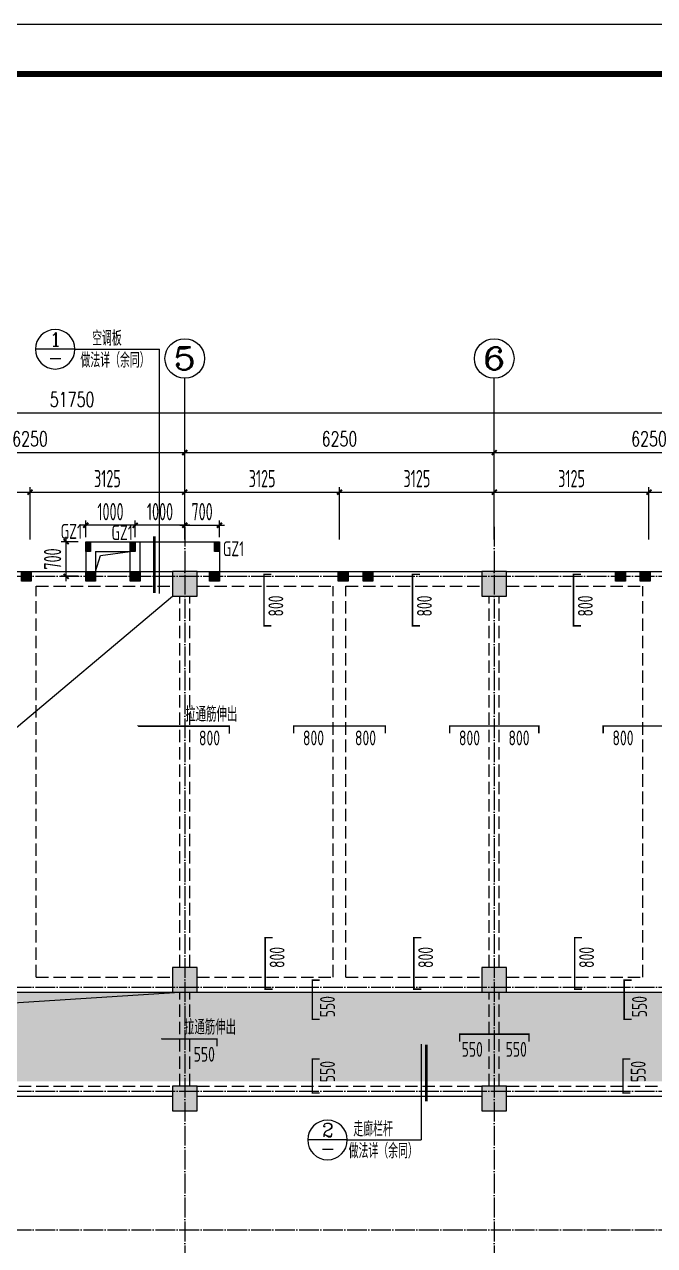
# Model space of a CAD drawing. Extents: x 139600 to 234074, y -135459 to 284050.
# Drawn here: x 175012 to 187738, y 212379 to 237050 of the extents above; entities that cross this region are included whole.
import ezdxf
from ezdxf.enums import TextEntityAlignment as Align

# ---------------------------------------------------------------- set-up
doc = ezdxf.new("R2010")
doc.units = 0
doc.header["$LTSCALE"] = 100
for name, pattern in [('DASHED', [0.75, 0.5, -0.25]), ('DOTE', [2.42, 2, -0.2, 0.02, -0.2]), ('HIDDEN', [7, 5, -2])]:
    doc.linetypes.add(name, pattern=pattern)
doc.layers.get('0').update_dxf_attribs({"linetype": 'CONTINUOUS'})
doc.layers.get('Defpoints').update_dxf_attribs({"linetype": 'CONTINUOUS'})
for name, color, linetype in [('AXIS', 3, 'CONTINUOUS'), ('AXIS_TEXT', 7, 'CONTINUOUS'), ('BEAM', 4, 'DASHED'), ('BEAM_CON', 4, 'CONTINUOUS'), ('B挑板&檐线', 6, 'CONTINUOUS'), ('B板筋标注', 7, 'CONTINUOUS'), ('B板细部尺寸标注', 9, 'CONTINUOUS'), ('COLU', 7, 'CONTINUOUS'), ('DOTE', 8, 'DOTE'), ('D大样&索引', 7, 'CONTINUOUS'), ('D洞口边线', 6, 'CONTINUOUS'), ('FSK_FREIN', 2, 'CONTINUOUS'), ('FSK_FTEXT', 4, 'CONTINUOUS'), ('GZ', 2, 'CONTINUOUS'), ('图框', 7, 'CONTINUOUS')]:
    doc.layers.add(name, color=color, linetype=linetype)
doc.styles.add('_TCH_AXIS', font='COMPLEX', dxfattribs={"bigfont": 'GBCBIG'})
doc.styles.add('_TCH_DIM', font='tssdeng.shx', dxfattribs={"width": 0.7, "bigfont": '1.shx'})
doc.styles.add('_TCH_DIM_T3', font='simplex_.ttf', dxfattribs={"width": 0.705882, "bigfont": 'GBCBIG'})
doc.styles.add('BW_Rein', font='Tssdeng.shx', dxfattribs={"width": 0.7, "bigfont": 'hztxt.shx'})
doc.styles.add('COMP', font='COMPLEX', dxfattribs={"bigfont": 'hztxt'})
doc.styles.add('COMPLEX', font='COMPLEX')
doc.styles.add('TSSD_Dimension', font='tssdeng.shx', dxfattribs={"width": 0.62, "bigfont": '1.shx'})
doc.styles.add('TSSD_Rein', font='Tssdeng.shx', dxfattribs={"width": 0.7, "bigfont": '1.shx'})
doc.dimstyles.new('_TCH_ARCH&&100', dxfattribs={"dimtxt": 297.5, "dimasz": 100, "dimexe": 250, "dimexo": 300, "dimgap": 126.25, "dimtad": 1, "dimdec": 0, "dimzin": 0, "dimdsep": 46, "dimtxsty": '_TCH_DIM_T3', "dimblk": 'ARCHTICK', "dimcen": 0.09, "dimclrt": 7, "dimazin": 2, "dimtfac": 1, "dimtdec": 0, "dimtix": 1, "dimtmove": 2, "dimatfit": 3, "dimfxl": 1, "dimtolj": 1, "dimtzin": 0, "dimarcsym": 0})
doc.dimstyles.new('TSSD_100_100', dxfattribs={"dimtxt": 350, "dimasz": 100, "dimexe": 100, "dimexo": 250, "dimgap": 100, "dimtad": 1, "dimdec": 0, "dimzin": 0, "dimdsep": 46, "dimtxsty": 'TSSD_Dimension', "dimblk": 'ARCHTICK', "dimblk1": 'ARCHTICK', "dimblk2": 'ARCHTICK', "dimcen": 0, "dimdle": 100, "dimclrt": 7, "dimadec": 0, "dimazin": 0, "dimtfac": 1, "dimtdec": 0, "dimtix": 1, "dimtmove": 2, "dimatfit": 3, "dimfxl": 1, "dimtolj": 1, "dimtzin": 0, "dimarcsym": 0})
doc.dimstyles.new('TSSD_100_100$0', dxfattribs={"dimtxt": 350, "dimasz": 150, "dimexe": 100, "dimexo": 50, "dimgap": 100, "dimtad": 1, "dimdec": 0, "dimzin": 0, "dimdsep": 46, "dimtxsty": 'TSSD_Rein', "dimblk": 'OBLIQUE', "dimcen": 0, "dimdle": 100, "dimclrt": 7, "dimadec": 0, "dimazin": 0, "dimtfac": 1, "dimtdec": 0, "dimtix": 1, "dimtmove": 2, "dimatfit": 3, "dimfxl": 250, "dimtolj": 1, "dimtzin": 0, "dimarcsym": 0})

# ---------------------------------------------------------------- blocks, each defined once
blk = doc.blocks.new('_AXISO')
blk.add_circle((0, 0), 0.5)
at = {"layer": 'AXIS_TEXT', "style": 'COMPLEX', "width": 1.041667}
blk.add_attdef('A', text='', height=0.56, dxfattribs=at).set_placement((-0.25, -0.28), (0.25, -0.28), align=Align.FIT)
blk = doc.blocks.new('_ArchTick')
at = {"color": 0, "linetype": 'ByBlock', "const_width": 0.4}
blk.add_lwpolyline([(-0.5, -0.5), (0.5, 0.5)], dxfattribs=at)
blk = doc.blocks.new('*D368')
at = {"layer": 'AXIS', "color": 0, "lineweight": -2}
for p, q in [((172000, 227200), (172000, 228650)), ((178250, 227200), (178250, 228650)), ((172000, 228400), (178250, 228400))]:
    blk.add_line(p, q, dxfattribs=at)
at = {"layer": 'Defpoints', "color": 0}
for p in [(178250, 228400), (172000, 226900), (178250, 226900)]:
    blk.add_point(p, dxfattribs=at)
at = {"layer": 'AXIS', "color": 0, "lineweight": -2, "xscale": 100, "yscale": 100, "zscale": 100, "rotation": 180}
blk.add_blockref('_ArchTick', (172000, 228400), dxfattribs=at)
at = {"layer": 'AXIS', "color": 0, "lineweight": -2, "xscale": 100, "yscale": 100, "zscale": 100}
blk.add_blockref('_ArchTick', (178250, 228400), dxfattribs=at)
at = {"layer": 'AXIS', "color": 7, "insert": (175125, 228675), "char_height": 297.5, "attachment_point": 5, "style": '_TCH_DIM_T3'}
blk.add_mtext('\\A1;6250', dxfattribs=at)
blk = doc.blocks.new('*D369')
at = {"layer": 'AXIS', "color": 0, "lineweight": -2}
for p, q in [((178250, 227200), (178250, 228650)), ((184500, 227200), (184500, 228650)), ((178250, 228400), (184500, 228400))]:
    blk.add_line(p, q, dxfattribs=at)
at = {"layer": 'Defpoints', "color": 0}
for p in [(184500, 228400), (178250, 226900), (184500, 226900)]:
    blk.add_point(p, dxfattribs=at)
at = {"layer": 'AXIS', "color": 0, "lineweight": -2, "xscale": 100, "yscale": 100, "zscale": 100, "rotation": 180}
blk.add_blockref('_ArchTick', (178250, 228400), dxfattribs=at)
at = {"layer": 'AXIS', "color": 0, "lineweight": -2, "xscale": 100, "yscale": 100, "zscale": 100}
blk.add_blockref('_ArchTick', (184500, 228400), dxfattribs=at)
at = {"layer": 'AXIS', "color": 7, "insert": (181375, 228675), "char_height": 297.5, "attachment_point": 5, "style": '_TCH_DIM_T3'}
blk.add_mtext('\\A1;6250', dxfattribs=at)
blk = doc.blocks.new('*D370')
at = {"layer": 'AXIS', "color": 0, "lineweight": -2}
for p, q in [((184500, 227200), (184500, 228650)), ((190750, 227200), (190750, 228650)), ((184500, 228400), (190750, 228400))]:
    blk.add_line(p, q, dxfattribs=at)
at = {"layer": 'Defpoints', "color": 0}
for p in [(190750, 228400), (184500, 226900), (190750, 226900)]:
    blk.add_point(p, dxfattribs=at)
at = {"layer": 'AXIS', "color": 0, "lineweight": -2, "xscale": 100, "yscale": 100, "zscale": 100, "rotation": 180}
blk.add_blockref('_ArchTick', (184500, 228400), dxfattribs=at)
at = {"layer": 'AXIS', "color": 0, "lineweight": -2, "xscale": 100, "yscale": 100, "zscale": 100}
blk.add_blockref('_ArchTick', (190750, 228400), dxfattribs=at)
at = {"layer": 'AXIS', "color": 7, "insert": (187625, 228675), "char_height": 297.5, "attachment_point": 5, "style": '_TCH_DIM_T3'}
blk.add_mtext('\\A1;6250', dxfattribs=at)
blk = doc.blocks.new('*D378')
at = {"layer": 'AXIS', "color": 0, "lineweight": -2}
for p, q in [((150100, 227200), (150100, 229450)), ((201850, 227200), (201850, 229450)), ((150100, 229200), (201850, 229200))]:
    blk.add_line(p, q, dxfattribs=at)
at = {"layer": 'Defpoints', "color": 0}
for p in [(201850, 229200), (150100, 226900), (201850, 226900)]:
    blk.add_point(p, dxfattribs=at)
at = {"layer": 'AXIS', "color": 0, "lineweight": -2, "xscale": 100, "yscale": 100, "zscale": 100, "rotation": 180}
blk.add_blockref('_ArchTick', (150100, 229200), dxfattribs=at)
at = {"layer": 'AXIS', "color": 0, "lineweight": -2, "xscale": 100, "yscale": 100, "zscale": 100}
blk.add_blockref('_ArchTick', (201850, 229200), dxfattribs=at)
at = {"layer": 'AXIS', "color": 7, "insert": (175975, 229475), "char_height": 297.5, "attachment_point": 5, "style": '_TCH_DIM_T3'}
blk.add_mtext('\\A1;51750', dxfattribs=at)
blk = doc.blocks.new('*D397')
at = {"layer": 'B板细部尺寸标注', "color": 0, "lineweight": -2}
for p, q in [((187525, 227600), (190850, 227600)), ((187625, 226645), (187625, 227700)), ((190750, 226645), (190750, 227700))]:
    blk.add_line(p, q, dxfattribs=at)
at = {"layer": 'Defpoints', "color": 0}
for p in [(190750, 227600), (187625, 226395), (190750, 226395)]:
    blk.add_point(p, dxfattribs=at)
at = {"layer": 'B板细部尺寸标注', "color": 0, "lineweight": -2, "xscale": 100, "yscale": 100, "zscale": 100, "rotation": 180}
blk.add_blockref('_ArchTick', (187625, 227600), dxfattribs=at)
at = {"layer": 'B板细部尺寸标注', "color": 0, "lineweight": -2, "xscale": 100, "yscale": 100, "zscale": 100}
blk.add_blockref('_ArchTick', (190750, 227600), dxfattribs=at)
at = {"layer": 'B板细部尺寸标注', "color": 7, "insert": (189188, 227875), "char_height": 350, "attachment_point": 5, "style": 'TSSD_Dimension'}
blk.add_mtext('\\A1;3125', dxfattribs=at)
blk = doc.blocks.new('*D398')
at = {"layer": 'B板细部尺寸标注', "color": 0, "lineweight": -2}
for p, q in [((184400, 227600), (187725, 227600)), ((184500, 226645), (184500, 227700)), ((187625, 226645), (187625, 227700))]:
    blk.add_line(p, q, dxfattribs=at)
at = {"layer": 'Defpoints', "color": 0}
for p in [(187625, 227600), (184500, 226395), (187625, 226395)]:
    blk.add_point(p, dxfattribs=at)
at = {"layer": 'B板细部尺寸标注', "color": 0, "lineweight": -2, "xscale": 100, "yscale": 100, "zscale": 100, "rotation": 180}
blk.add_blockref('_ArchTick', (184500, 227600), dxfattribs=at)
at = {"layer": 'B板细部尺寸标注', "color": 0, "lineweight": -2, "xscale": 100, "yscale": 100, "zscale": 100}
blk.add_blockref('_ArchTick', (187625, 227600), dxfattribs=at)
at = {"layer": 'B板细部尺寸标注', "color": 7, "insert": (186062, 227875), "char_height": 350, "attachment_point": 5, "style": 'TSSD_Dimension'}
blk.add_mtext('\\A1;3125', dxfattribs=at)
blk = doc.blocks.new('*D401')
at = {"layer": 'B板细部尺寸标注', "color": 0, "lineweight": -2}
for p, q in [((181275, 227600), (184600, 227600)), ((181375, 226645), (181375, 227700)), ((184500, 226645), (184500, 227700))]:
    blk.add_line(p, q, dxfattribs=at)
at = {"layer": 'Defpoints', "color": 0}
for p in [(184500, 227600), (181375, 226395), (184500, 226395)]:
    blk.add_point(p, dxfattribs=at)
at = {"layer": 'B板细部尺寸标注', "color": 0, "lineweight": -2, "xscale": 100, "yscale": 100, "zscale": 100, "rotation": 180}
blk.add_blockref('_ArchTick', (181375, 227600), dxfattribs=at)
at = {"layer": 'B板细部尺寸标注', "color": 0, "lineweight": -2, "xscale": 100, "yscale": 100, "zscale": 100}
blk.add_blockref('_ArchTick', (184500, 227600), dxfattribs=at)
at = {"layer": 'B板细部尺寸标注', "color": 7, "insert": (182938, 227875), "char_height": 350, "attachment_point": 5, "style": 'TSSD_Dimension'}
blk.add_mtext('\\A1;3125', dxfattribs=at)
blk = doc.blocks.new('*D402')
at = {"layer": 'B板细部尺寸标注', "color": 0, "lineweight": -2}
for p, q in [((178150, 227600), (181475, 227600)), ((178250, 226645), (178250, 227700)), ((181375, 226645), (181375, 227700))]:
    blk.add_line(p, q, dxfattribs=at)
at = {"layer": 'Defpoints', "color": 0}
for p in [(181375, 227600), (178250, 226395), (181375, 226395)]:
    blk.add_point(p, dxfattribs=at)
at = {"layer": 'B板细部尺寸标注', "color": 0, "lineweight": -2, "xscale": 100, "yscale": 100, "zscale": 100, "rotation": 180}
blk.add_blockref('_ArchTick', (178250, 227600), dxfattribs=at)
at = {"layer": 'B板细部尺寸标注', "color": 0, "lineweight": -2, "xscale": 100, "yscale": 100, "zscale": 100}
blk.add_blockref('_ArchTick', (181375, 227600), dxfattribs=at)
at = {"layer": 'B板细部尺寸标注', "color": 7, "insert": (179812, 227875), "char_height": 350, "attachment_point": 5, "style": 'TSSD_Dimension'}
blk.add_mtext('\\A1;3125', dxfattribs=at)
blk = doc.blocks.new('*D403')
at = {"layer": 'B板细部尺寸标注', "color": 0, "lineweight": -2}
for p, q in [((175025, 227600), (178350, 227600)), ((175125, 226645), (175125, 227700)), ((178250, 226645), (178250, 227700))]:
    blk.add_line(p, q, dxfattribs=at)
at = {"layer": 'Defpoints', "color": 0}
for p in [(178250, 227600), (175125, 226395), (178250, 226395)]:
    blk.add_point(p, dxfattribs=at)
at = {"layer": 'B板细部尺寸标注', "color": 0, "lineweight": -2, "xscale": 100, "yscale": 100, "zscale": 100, "rotation": 180}
blk.add_blockref('_ArchTick', (175125, 227600), dxfattribs=at)
at = {"layer": 'B板细部尺寸标注', "color": 0, "lineweight": -2, "xscale": 100, "yscale": 100, "zscale": 100}
blk.add_blockref('_ArchTick', (178250, 227600), dxfattribs=at)
at = {"layer": 'B板细部尺寸标注', "color": 7, "insert": (176688, 227875), "char_height": 350, "attachment_point": 5, "style": 'TSSD_Dimension'}
blk.add_mtext('\\A1;3125', dxfattribs=at)
blk = doc.blocks.new('*D404')
at = {"layer": 'B板细部尺寸标注', "color": 0, "lineweight": -2}
for p, q in [((171900, 227600), (175225, 227600)), ((172000, 226645), (172000, 227700)), ((175125, 226645), (175125, 227700))]:
    blk.add_line(p, q, dxfattribs=at)
at = {"layer": 'Defpoints', "color": 0}
for p in [(175125, 227600), (172000, 226395), (175125, 226395)]:
    blk.add_point(p, dxfattribs=at)
at = {"layer": 'B板细部尺寸标注', "color": 0, "lineweight": -2, "xscale": 100, "yscale": 100, "zscale": 100, "rotation": 180}
blk.add_blockref('_ArchTick', (172000, 227600), dxfattribs=at)
at = {"layer": 'B板细部尺寸标注', "color": 0, "lineweight": -2, "xscale": 100, "yscale": 100, "zscale": 100}
blk.add_blockref('_ArchTick', (175125, 227600), dxfattribs=at)
at = {"layer": 'B板细部尺寸标注', "color": 7, "insert": (173562, 227875), "char_height": 350, "attachment_point": 5, "style": 'TSSD_Dimension'}
blk.add_mtext('\\A1;3125', dxfattribs=at)
blk = doc.blocks.new('A$C000F6301')
at = {"layer": 'D大样&索引', "color": 6}
blk.add_line((0, 0), (800, 0), dxfattribs=at)
blk.add_circle((400, 0), 400, dxfattribs=at)
blk = doc.blocks.new('A2+1_2')
at = {"layer": '图框'}
blk.add_lwpolyline([(0, 0), (89100, 0), (89100, 42000), (0, 42000)], close=True, dxfattribs=at)
at = {"layer": '图框', "const_width": 120}
blk.add_lwpolyline([(2500, 1000), (88100, 1000), (88100, 41000), (2500, 41000)], close=True, dxfattribs=at)
blk = doc.blocks.new('*D1757')
at = {"layer": 'B板细部尺寸标注', "color": 0, "lineweight": -2}
for p, q in [((176100, 226600), (175756, 226600)), ((175856, 225800), (175856, 226700)), ((176100, 225900), (175756, 225900))]:
    blk.add_line(p, q, dxfattribs=at)
at = {"layer": 'Defpoints', "color": 0}
for p in [(175856, 226600), (176350, 226600), (176350, 225900)]:
    blk.add_point(p, dxfattribs=at)
at = {"layer": 'B板细部尺寸标注', "color": 0, "lineweight": -2, "xscale": 100, "yscale": 100, "zscale": 100}
for p, rotation in [((175856, 226600), 90), ((175856, 225900), 270)]:
    blk.add_blockref('_ArchTick', p, dxfattribs=dict(at, rotation=rotation))
at = {"layer": 'B板细部尺寸标注', "color": 7, "insert": (175581, 226250), "char_height": 350, "attachment_point": 5, "rotation": 90, "style": 'TSSD_Dimension'}
blk.add_mtext('\\A1;700', dxfattribs=at)
blk = doc.blocks.new('*D1758')
at = {"layer": 'B板细部尺寸标注', "color": 0, "lineweight": -2}
for p, q in [((178250, 226693), (178250, 227031)), ((178950, 226693), (178950, 227031)), ((178150, 226931), (179050, 226931))]:
    blk.add_line(p, q, dxfattribs=at)
at = {"layer": 'Defpoints', "color": 0}
for p in [(178950, 226931), (178250, 226443), (178950, 226443)]:
    blk.add_point(p, dxfattribs=at)
at = {"layer": 'B板细部尺寸标注', "color": 0, "lineweight": -2, "xscale": 100, "yscale": 100, "zscale": 100, "rotation": 180}
blk.add_blockref('_ArchTick', (178250, 226931), dxfattribs=at)
at = {"layer": 'B板细部尺寸标注', "color": 0, "lineweight": -2, "xscale": 100, "yscale": 100, "zscale": 100}
blk.add_blockref('_ArchTick', (178950, 226931), dxfattribs=at)
at = {"layer": 'B板细部尺寸标注', "color": 7, "insert": (178600, 227206), "char_height": 350, "attachment_point": 5, "style": 'TSSD_Dimension'}
blk.add_mtext('\\A1;700', dxfattribs=at)
blk = doc.blocks.new('*D1759')
at = {"layer": 'B板细部尺寸标注', "color": 0, "lineweight": -2}
for p, q in [((177250, 226693), (177250, 227031)), ((178250, 226693), (178250, 227031)), ((178350, 226931), (177150, 226931))]:
    blk.add_line(p, q, dxfattribs=at)
at = {"layer": 'Defpoints', "color": 0}
for p in [(177250, 226931), (177250, 226443), (178250, 226443)]:
    blk.add_point(p, dxfattribs=at)
at = {"layer": 'B板细部尺寸标注', "color": 0, "lineweight": -2, "xscale": 100, "yscale": 100, "zscale": 100, "rotation": 180}
blk.add_blockref('_ArchTick', (177250, 226931), dxfattribs=at)
at = {"layer": 'B板细部尺寸标注', "color": 0, "lineweight": -2, "xscale": 100, "yscale": 100, "zscale": 100}
blk.add_blockref('_ArchTick', (178250, 226931), dxfattribs=at)
at = {"layer": 'B板细部尺寸标注', "color": 7, "insert": (177750, 227206), "char_height": 350, "attachment_point": 5, "style": 'TSSD_Dimension'}
blk.add_mtext('\\A1;1000', dxfattribs=at)
blk = doc.blocks.new('*D1760')
at = {"layer": 'B板细部尺寸标注', "color": 0, "lineweight": -2}
for p, q in [((176250, 226693), (176250, 227031)), ((177250, 226693), (177250, 227031)), ((177350, 226931), (176150, 226931))]:
    blk.add_line(p, q, dxfattribs=at)
at = {"layer": 'Defpoints', "color": 0}
for p in [(176250, 226931), (176250, 226443), (177250, 226443)]:
    blk.add_point(p, dxfattribs=at)
at = {"layer": 'B板细部尺寸标注', "color": 0, "lineweight": -2, "xscale": 100, "yscale": 100, "zscale": 100, "rotation": 180}
blk.add_blockref('_ArchTick', (176250, 226931), dxfattribs=at)
at = {"layer": 'B板细部尺寸标注', "color": 0, "lineweight": -2, "xscale": 100, "yscale": 100, "zscale": 100}
blk.add_blockref('_ArchTick', (177250, 226931), dxfattribs=at)
at = {"layer": 'B板细部尺寸标注', "color": 7, "insert": (176750, 227206), "char_height": 350, "attachment_point": 5, "style": 'TSSD_Dimension'}
blk.add_mtext('\\A1;1000', dxfattribs=at)
blk = doc.blocks.new('GZ')
at = {"layer": 'GZ'}
blk.add_hatch(color=252, dxfattribs=at).paths.add_polyline_path([(200, 0), (0, 0), (0, 200), (200, 200)])
at = {"layer": 'GZ', "color": 2}
blk.add_lwpolyline([(200, 0), (0, 0), (0, 200), (200, 200)], close=True, dxfattribs=at)
blk = doc.blocks.new('GZ1')
at = {"layer": 'GZ'}
blk.add_hatch(color=252, dxfattribs=at).paths.add_polyline_path([(100, 200), (0, 200), (0, 0), (100, 0)])
at = {"layer": 'GZ', "color": 2}
blk.add_lwpolyline([(100, 0), (0, 0), (0, 200), (100, 200)], close=True, dxfattribs=at)
blk = doc.blocks.new('A$C7B5C40C7')
at = {"layer": 'GZ'}
for name, p in [('GZ1', (26250, 400)), ('GZ1', (27150, 400)), ('GZ1', (28850, 400)), ('GZ', (24950, -200)), ('GZ', (31350, -200)), ('GZ', (31850, -200)), ('GZ', (36950, -200)), ('GZ', (37450, -200)), ('GZ', (26250, -200)), ('GZ', (27150, -200)), ('GZ', (28750, -200))]:
    blk.add_blockref(name, p, dxfattribs=at)
at = {"layer": 'GZ', "color": 2, "style": '_TCH_DIM', "width": 0.705882}
for p in [(25744, 657), (26769, 632), (29019, 307)]:
    blk.add_text('GZ1', height=300, dxfattribs=at).set_placement(p)

msp = doc.modelspace()

# ---------------------------------------------------------------- hatches: boundary and pattern name
at = {"layer": 'B板筋标注'}
h = msp.add_hatch(dxfattribs=at)
h.set_pattern_fill('CROSS', color=6, scale=50, style=0)
h.set_pattern_definition([(0, (150000, 329000), (317.5, 317.5), [158.75, -476.25]), (90, (150079.38, 328920.62), (-317.5, 317.5), [158.75, -476.25])])
h.paths.add_polyline_path([(150300, 215700), (190650, 215700), (190650, 215500), (201750, 215500), (201750, 217500), (197750, 217500), (197750, 217800), (190950, 217800), (190950, 217500), (150300, 217500)])
at = {"layer": 'COLU'}
for points in [[(178500, 225500), (178500, 226000), (178000, 226000), (178000, 225500)], [(184750, 225500), (184750, 226000), (184250, 226000), (184250, 225500)], [(178500, 217500), (178500, 218000), (178000, 218000), (178000, 217500)], [(184750, 217500), (184750, 218000), (184250, 218000), (184250, 217500)], [(178500, 215100), (178500, 215600), (178000, 215600), (178000, 215100)], [(184750, 215100), (184750, 215600), (184250, 215600), (184250, 215100)]]:
    msp.add_hatch(color=251, dxfattribs=at).paths.add_polyline_path(points)

# ---------------------------------------------------------------- linework, layer by layer
at = {"layer": 'AXIS'}
for p, q in [((178250, 226900), (178250, 229900)), ((184500, 226900), (184500, 229900))]:
    msp.add_line(p, q, dxfattribs=at)
at = {"layer": 'BEAM', "linetype": 'HIDDEN', "ltscale": 0.5}
for p, q in [((175250, 217800), (175250, 225700)), ((175250, 225700), (178000, 225700)), ((178150, 218000), (178150, 225500)), ((178350, 218000), (178350, 225500)), ((178500, 225700), (181250, 225700)), ((181250, 217800), (181250, 225700)), ((181500, 217800), (181500, 225700)), ((181500, 225700), (184250, 225700)), ((184400, 218000), (184400, 225500)), ((184600, 218000), (184600, 225500)), ((184750, 225700), (187500, 225700)), ((187500, 217800), (187500, 225700)), ((175250, 217800), (178000, 217800)), ((178500, 217800), (181250, 217800)), ((181500, 217800), (184250, 217800)), ((184750, 217800), (187500, 217800)), ((178150, 215600), (178150, 217500)), ((178350, 215600), (178350, 217500)), ((184400, 215600), (184400, 217500)), ((184600, 215600), (184600, 217500)), ((172100, 215600), (178000, 215600)), ((178500, 215600), (184250, 215600)), ((184750, 215600), (190650, 215600))]:
    msp.add_line(p, q, dxfattribs=at)
at = {"layer": 'BEAM_CON'}
for p, q in [((176250, 226600), (177350, 226600)), ((176250, 226600), (176250, 226000)), ((177350, 226000), (177350, 226600)), ((176450, 226400), (177150, 226400)), ((176450, 226400), (176450, 226000)), ((177150, 226000), (177150, 226400)), ((172250, 226000), (176250, 226000)), ((176450, 226000), (177150, 226000)), ((177350, 226000), (178000, 226000)), ((178500, 226000), (184250, 226000)), ((184750, 226000), (188750, 226000)), ((172250, 217500), (178000, 217500)), ((178500, 217500), (184250, 217500)), ((184750, 217500), (190650, 217500)), ((172100, 215400), (178000, 215400)), ((178500, 215400), (184250, 215400)), ((184750, 215400), (190650, 215400))]:
    msp.add_line(p, q, dxfattribs=at)
at = {"layer": 'B挑板&檐线'}
msp.add_lwpolyline([(177350, 226000), (177350, 226600), (178950, 226600), (178950, 226000)], dxfattribs=at)
at = {"layer": 'B板筋标注'}
for p, q in [((169100, 218000), (178000, 225500)), ((150300, 215700), (178150, 217500))]:
    msp.add_line(p, q, dxfattribs=at)
at = {"layer": 'COLU'}
for points in [[(178500, 225500), (178500, 226000), (178000, 226000), (178000, 225500)], [(184750, 225500), (184750, 226000), (184250, 226000), (184250, 225500)], [(178500, 217500), (178500, 218000), (178000, 218000), (178000, 217500)], [(184750, 217500), (184750, 218000), (184250, 218000), (184250, 217500)], [(178500, 215100), (178500, 215600), (178000, 215600), (178000, 215100)], [(184750, 215100), (184750, 215600), (184250, 215600), (184250, 215100)]]:
    msp.add_lwpolyline(points, close=True, dxfattribs=at)
at = {"layer": 'DOTE', "ltscale": 2}
for p, q in [((178250, 226900), (178250, 211400)), ((184500, 226900), (184500, 211400)), ((149100, 225900), (203300, 225900)), ((149100, 217600), (203300, 217600)), ((149100, 215500), (203300, 215500)), ((149100, 212700), (203300, 212700))]:
    msp.add_line(p, q, dxfattribs=at)
at = {"layer": 'D大样&索引', "color": 6}
for p, q in [((176033.1, 230487.5), (177739.1, 230487.5)), ((177739.1, 225553.4), (177739.1, 230487.5)), ((183025.4, 216446.6), (183025.4, 214512.5)), ((181533.1, 214512.5), (183025.4, 214512.5))]:
    msp.add_line(p, q, dxfattribs=at)
at = {"layer": 'D大样&索引', "color": 6, "const_width": 50}
for points in [[(177635.2, 226708.9), (177635.2, 225563.7)], [(183129.3, 215291.1), (183129.3, 216436.3)]]:
    msp.add_lwpolyline(points, dxfattribs=at)
at = {"layer": 'D洞口边线'}
msp.add_lwpolyline([(176450, 226000), (176545.8, 226320.8), (177150, 226400)], dxfattribs=at)
at = {"layer": 'FSK_FREIN', "const_width": 30}
for points in [[(180000, 224900), (179850, 224900), (179850, 225940), (180000, 225940)], [(183000, 224900), (182850, 224900), (182850, 225940), (183000, 225940)], [(186250, 224900), (186100, 224900), (186100, 225940), (186250, 225940)], [(180450, 222725), (180450, 222875), (182300, 222875), (182300, 222725)], [(183600, 222725), (183600, 222875), (185400, 222875), (185400, 222725)], [(186700, 222725), (186700, 222875), (188550, 222875), (188550, 222725)], [(180025, 217560), (179875, 217560), (179875, 218600), (180025, 218600)], [(183025, 217560), (182875, 217560), (182875, 218600), (183025, 218600)], [(186275, 217560), (186125, 217560), (186125, 218600), (186275, 218600)], [(180975, 216950), (180825, 216950), (180825, 217740), (180975, 217740)], [(187275, 216950), (187125, 216950), (187125, 217740), (187275, 217740)], [(183800, 216500), (183800, 216650), (185200, 216650), (185200, 216500)], [(180975, 215460), (180825, 215460), (180825, 216150), (180975, 216150)], [(187250, 215460), (187100, 215460), (187100, 216150), (187250, 216150)]]:
    msp.add_lwpolyline(points, dxfattribs=at)
at = {"layer": 'FSK_FREIN'}
for points in [[(176850, 222875, 0, 0, 0), (177025, 222875, 0, 0, 0), (177075, 222975, 0, 0, 0), (177100, 222775, 0, 0, 0), (177211.9, 222961.9, 0, 0, 0), (177300, 222873.8, 30, 30, 0), (179150, 222873.8, 30, 30, 0), (179150, 222723.8, 30, 30, 0)], [(177150, 216575, 0, 0, 0), (177375, 216575, 0, 0, 0), (177525, 216675, 0, 0, 0), (177575, 216525, 0, 0, 0), (177725, 216675, 0, 0, 0), (177775, 216551.4, 30, 30, 0), (178900, 216551.4, 30, 30, 0), (178900, 216401.4, 30, 30, 0)]]:
    msp.add_lwpolyline(points, format="xyseb", dxfattribs=at)

# ---------------------------------------------------------------- block references
msp.add_blockref('A2+1_2', (139600, 195050))
at = {"layer": 'AXIS'}
ref = msp.add_blockref('_AXISO', (178250, 230300), dxfattribs=dict(at, xscale=800, yscale=800, zscale=800))
ref.add_attrib('A', '5', dxfattribs={"layer": 'AXIS_TEXT', "height": 452.5, "style": '_TCH_AXIS', "width": 1.5}).set_placement((178023.7, 230073.7), (178476.3, 230073.7), align=Align.FIT)
ref = msp.add_blockref('_AXISO', (184500, 230300), dxfattribs=dict(at, xscale=800, yscale=800, zscale=800))
ref.add_attrib('A', '6', dxfattribs={"layer": 'AXIS_TEXT', "height": 452.5, "style": '_TCH_AXIS', "width": 1.5}).set_placement((184273.7, 230073.7), (184726.3, 230073.7), align=Align.FIT)
at = {"layer": 'D大样&索引', "xscale": -1}
for p in [(176033.1, 230487.5), (181533.1, 214512.5)]:
    msp.add_blockref('A$C000F6301', p, dxfattribs=at)
at = {"layer": 'GZ'}
msp.add_blockref('A$C7B5C40C7', (150000, 226000), dxfattribs=at)

# ---------------------------------------------------------------- texts
at = {"layer": 'D大样&索引', "color": 6, "style": 'COMP'}
for s, p in [('1', (175640.5, 230551.2)), ('-', (175638.3, 230182.9)), ('2', (181140.5, 214576.2)), ('-', (181138.3, 214207.9))]:
    msp.add_text(s, height=275, dxfattribs=at).set_placement(p, align=Align.CENTER)
at = {"layer": 'D大样&索引', "color": 6, "style": 'TSSD_Rein', "width": 0.7}
for s, p in [('空调板', (176379.5, 230558.2)), ('做法详（余同）', (176143.9, 230116.3)), ('走廊栏杆', (181654.5, 214583.2)), ('做法详（余同）', (181560, 214141.3))]:
    msp.add_text(s, height=300, dxfattribs=at).set_placement(p)
at = {"layer": 'FSK_FTEXT', "style": 'BW_Rein', "width": 0.7}
for p in [(179940, 225300), (182940, 225300), (186190, 225300), (179965, 218200), (182965, 218200), (186215, 218200)]:
    msp.add_text('800', height=300, rotation=90, dxfattribs=at).set_placement(p, align=Align.TOP_CENTER)
for p in [(178785.8, 222963.8), (178760.8, 216641.4)]:
    msp.add_text('拉通筋伸出', height=300, dxfattribs=at).set_placement(p, align=Align.CENTER)
for p in [(178750, 222783.8), (180850, 222785), (181900, 222785), (184000, 222785), (185000, 222785), (187100, 222785)]:
    msp.add_text('800', height=300, dxfattribs=at).set_placement(p, align=Align.TOP_CENTER)
for p in [(180982.5, 217420), (187282.5, 217420)]:
    msp.add_text('550', height=300, rotation=90, dxfattribs=at).set_placement(p, align=Align.TOP_RIGHT)
for p in [(178430, 216393.9), (184730, 216492.5)]:
    msp.add_text('550', height=300, dxfattribs=at).set_placement(p, align=Align.TOP_LEFT)
msp.add_text('550', height=300, dxfattribs=at).set_placement((184270, 216492.5), align=Align.TOP_RIGHT)
for p in [(180982.5, 215680), (187257.5, 215680)]:
    msp.add_text('550', height=300, rotation=90, dxfattribs=at).set_placement(p, align=Align.TOP_LEFT)

# ---------------------------------------------------------------- dimensions: what is measured, and where the dimension line sits
at = {"layer": 'AXIS'}
for p1, p2, distance, picture, middle in [((150100, 226900), (201850, 226900), 2300, '*D378', (175975, 229475)), ((172000, 226900), (178250, 226900), 1500, '*D368', (175125, 228675)), ((178250, 226900), (184500, 226900), 1500, '*D369', (181375, 228675)), ((184500, 226900), (190750, 226900), 1500, '*D370', (187625, 228675))]:
    dim = msp.add_aligned_dim(p1=p1, p2=p2, distance=distance, dimstyle='_TCH_ARCH&&100', dxfattribs=at)
    dim.commit()
    dim.dimension.update_dxf_attribs({"geometry": picture, "text_midpoint": middle})
at = {"layer": 'B板细部尺寸标注'}
for base, p1, p2, picture, middle in [((175125, 227600), (172000, 226394.9), (175125, 226394.9), '*D404', (173562.5, 227875)), ((178250, 227600), (175125, 226394.9), (178250, 226394.9), '*D403', (176687.5, 227875)), ((181375, 227600), (178250, 226394.9), (181375, 226394.9), '*D402', (179812.5, 227875)), ((184500, 227600), (181375, 226394.9), (184500, 226394.9), '*D401', (182937.5, 227875)), ((187625, 227600), (184500, 226394.9), (187625, 226394.9), '*D398', (186062.5, 227875)), ((190750, 227600), (187625, 226394.9), (190750, 226394.9), '*D397', (189187.5, 227875)), ((178950, 226930.7), (178250, 226442.7), (178950, 226442.7), '*D1758', (178600, 227205.7))]:
    dim = msp.add_linear_dim(base=base, p1=p1, p2=p2, dimstyle='TSSD_100_100', dxfattribs=at)
    dim.commit()
    dim.dimension.update_dxf_attribs({"geometry": picture, "text_midpoint": middle})
for base, p1, p2, picture, middle in [((176250, 226930.7), (177250, 226442.7), (176250, 226442.7), '*D1760', (176750, 227205.7)), ((177250, 226930.7), (178250, 226442.7), (177250, 226442.7), '*D1759', (177750, 227205.7))]:
    dim = msp.add_linear_dim(base=base, p1=p1, p2=p2, dimstyle='TSSD_100_100$0', override={"dimasz": 100, "dimexo": 250, "dimtxsty": 'TSSD_Dimension', "dimblk": 'ArchTick', "dimblk1": 'ArchTick', "dimblk2": 'ArchTick'}, dxfattribs=at)
    dim.commit()
    dim.dimension.update_dxf_attribs({"geometry": picture, "text_midpoint": middle})
dim = msp.add_linear_dim(base=(175856.2, 226600), p1=(176350.5, 225900), p2=(176350.5, 226600), angle=90, dimstyle='TSSD_100_100', dxfattribs=at)
dim.commit()
dim.dimension.update_dxf_attribs({"geometry": '*D1757', "text_midpoint": (175581.2, 226250)})

doc.saveas('drawing.dxf')
